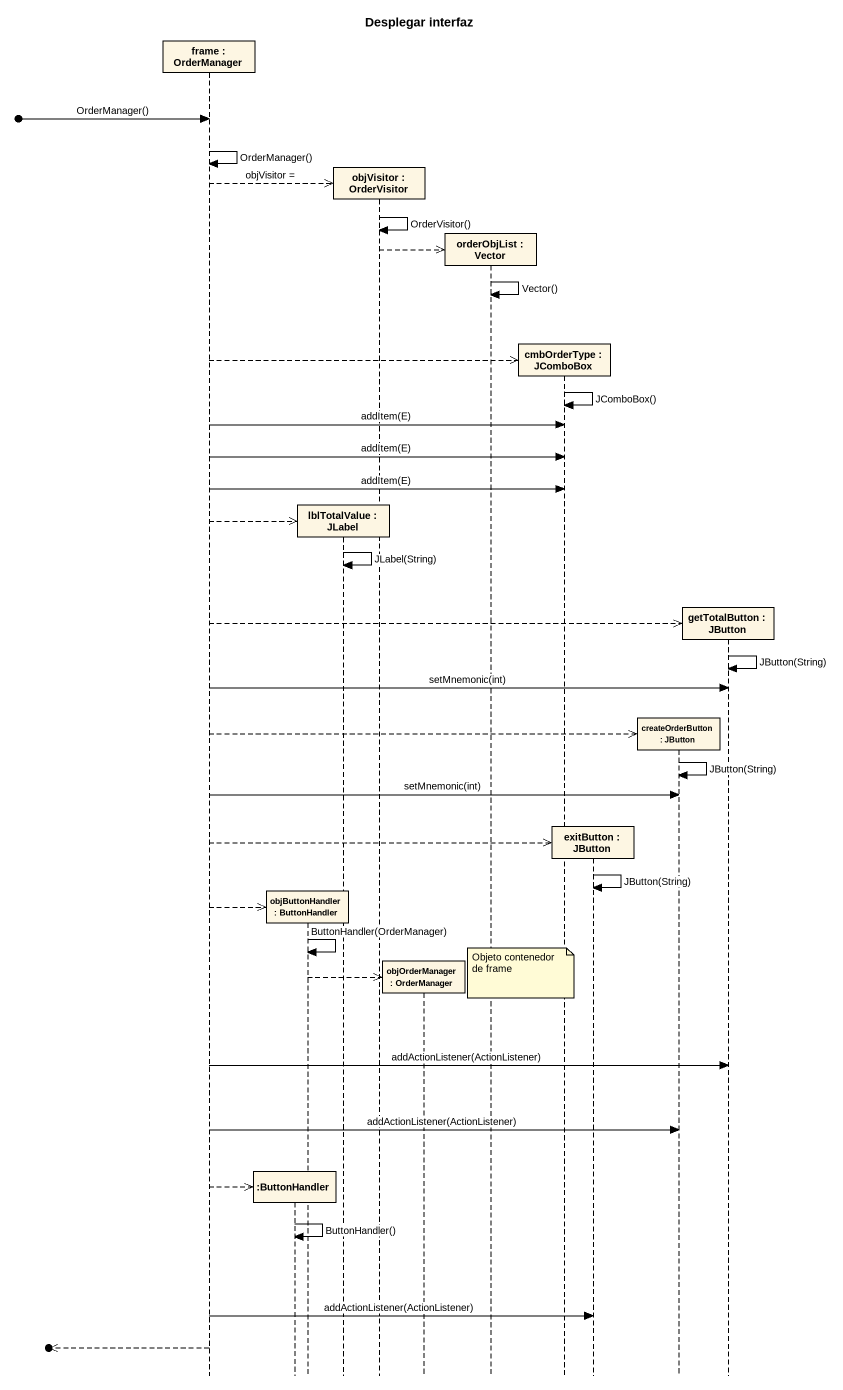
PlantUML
@startuml
title Desplegar interfaz
hide footbox
participant "frame : OrderManager" as frame_
participant ":ButtonHandler" as ButtonHandler
participant "objButtonHandler : ButtonHandler" as objButtonHandler
participant "lblTotalValue : JLabel" as lblTotalValue
participant "objVisitor : OrderVisitor" as objVisitor
participant "objOrderManager : OrderManager" as objOrderManager
participant "orderObjList : Vector" as orderObjList
participant "cmbOrderType : JComboBox" as cmbOrderType
participant "exitButton : JButton" as exitButton
participant "createOrderButton : JButton" as createOrderButton
participant "getTotalButton : JButton" as getTotalButton

[o-> frame_ : OrderManager()
frame_ -> frame_ : OrderManager()
frame_ -->> objVisitor ** : objVisitor =
objVisitor -> objVisitor : OrderVisitor()
objVisitor -->> orderObjList **
orderObjList -> orderObjList : Vector()
frame_ -->> cmbOrderType **
cmbOrderType -> cmbOrderType : JComboBox()
frame_ -> cmbOrderType : addItem(E)
frame_ -> cmbOrderType : addItem(E)
frame_ -> cmbOrderType : addItem(E)
frame_ -->> lblTotalValue **
lblTotalValue -> lblTotalValue : JLabel(String)
frame_ -->> getTotalButton **
getTotalButton -> getTotalButton : JButton(String)
frame_ -> getTotalButton : setMnemonic(int)
frame_ -->> createOrderButton **
createOrderButton -> createOrderButton : JButton(String)
frame_ -> createOrderButton : setMnemonic(int)
frame_ -->> exitButton **
exitButton -> exitButton : JButton(String)
frame_ -->> objButtonHandler **
objButtonHandler -> objButtonHandler : ButtonHandler(OrderManager)
note over orderObjList : Objeto contenedor de frame
objButtonHandler -->> objOrderManager **
frame_ -> getTotalButton : addActionListener(ActionListener)
frame_ -> createOrderButton : addActionListener(ActionListener)
frame_ -->> ButtonHandler **
ButtonHandler -> ButtonHandler : ButtonHandler()
frame_ -> exitButton : addActionListener(ActionListener)
[o<<-- frame_
@enduml
